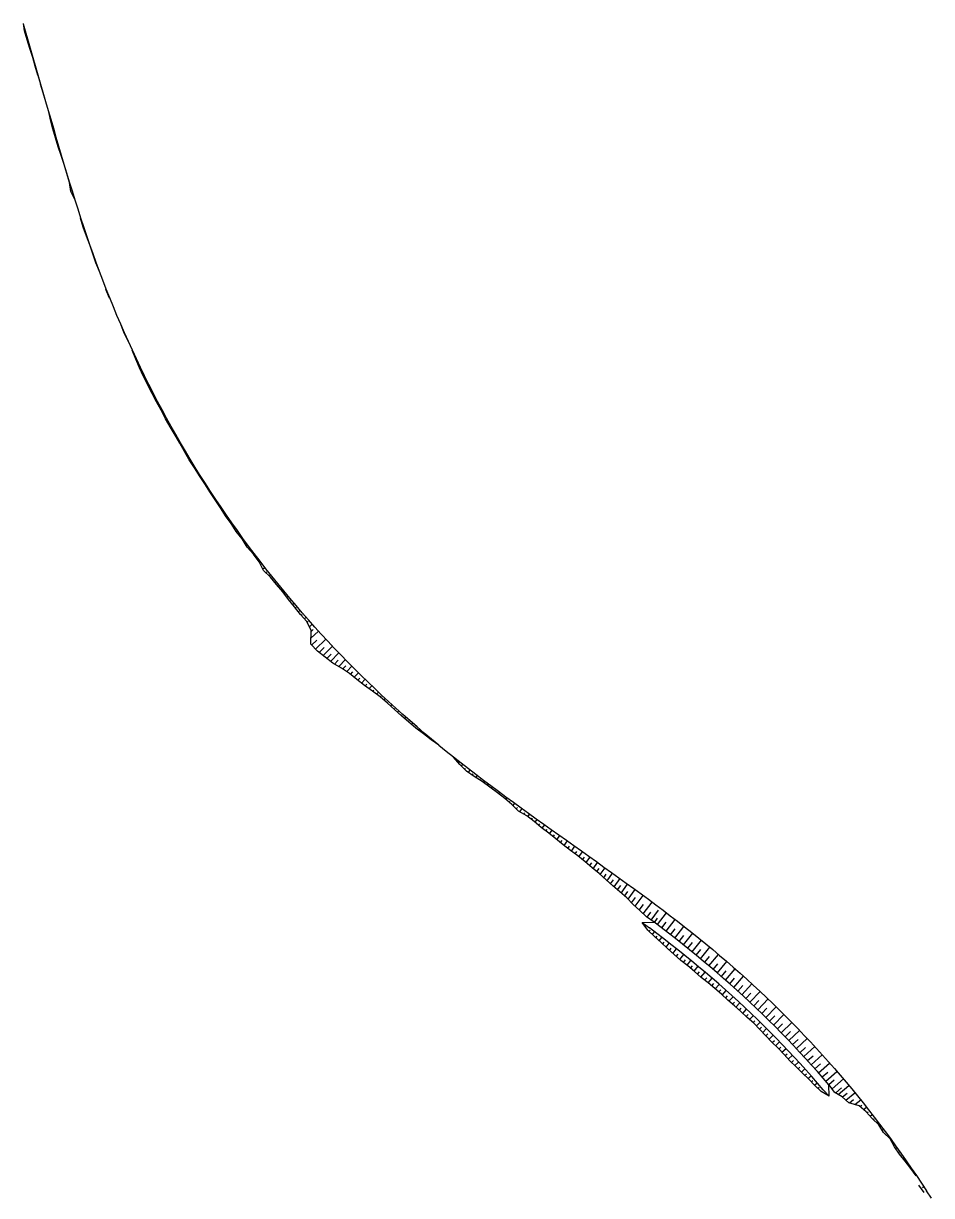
# Model space of a CAD drawing. Header units: metres. Extents: x 288738 to 324331, y 7399322 to 7465117.
# Drawn here: x 322103 to 322593, y 7421855 to 7422487 of the extents above; entities that cross this region are included whole.
import ezdxf

# ---------------------------------------------------------------- set-up
doc = ezdxf.new("R2010")
doc.units = ezdxf.units.M
doc.header["$LTSCALE"] = 10
for name, color, linetype in [('F-HZ-ATERRO-TALUDE', 110, 'Continuous'), ('F-HZ-PIANO-CORTE', 10, 'Continuous'), ('F-HZ-TALUDE', 2, 'Continuous')]:
    doc.layers.add(name, color=color, linetype=linetype)

msp = doc.modelspace()

# ---------------------------------------------------------------- linework, layer by layer
at = {"layer": 'F-HZ-ATERRO-TALUDE', "linetype": 'Continuous', "lineweight": -3}
for p, q in [((322103.565, 7422483.913), (322103.346, 7422483.85)), ((322104.258, 7422481.511), (322103.827, 7422481.387)), ((322104.951, 7422479.109), (322104.741, 7422479.049)), ((322105.644, 7422476.707), (322105.272, 7422476.6)), ((322106.337, 7422474.305), (322106.181, 7422474.26)), ((322107.031, 7422471.903), (322106.804, 7422471.838)), ((322107.724, 7422469.501), (322107.658, 7422469.482)), ((322108.417, 7422467.099), (322108.262, 7422467.055)), ((322109.11, 7422464.697), (322109.003, 7422464.666)), ((322109.803, 7422462.295), (322109.581, 7422462.231)), ((322110.496, 7422459.893), (322110.39, 7422459.863)), ((322155.314, 7422324.626), (322155.297, 7422324.619)), ((322156.315, 7422322.335), (322156.275, 7422322.318)), ((322157.317, 7422320.045), (322157.179, 7422319.984)), ((322158.338, 7422317.763), (322158.3, 7422317.746)), ((322588.987, 7421859.309), (322588.275, 7421858.834))]:
    msp.add_line(p, q, dxfattribs=at)
at = {"layer": 'F-HZ-PIANO-CORTE'}
for p, q in [((322112.609, 7422452.105), (322112.671, 7422452.123)), ((322113.298, 7422449.702), (322113.426, 7422449.739)), ((322114.024, 7422447.31), (322114.072, 7422447.323)), ((322114.751, 7422444.917), (322114.813, 7422444.935)), ((322117.949, 7422432.829), (322118.117, 7422432.878)), ((322118.566, 7422430.405), (322118.98, 7422430.526)), ((322119.304, 7422428.015), (322119.491, 7422428.07)), ((322120.046, 7422425.627), (322120.377, 7422425.725)), ((322120.721, 7422423.22), (322120.901, 7422423.273)), ((322121.394, 7422420.811), (322121.784, 7422420.927)), ((322122.158, 7422418.43), (322122.325, 7422418.479)), ((322122.928, 7422416.05), (322123.199, 7422416.131)), ((322123.723, 7422413.678), (322123.818, 7422413.707)), ((322124.521, 7422411.307), (322124.626, 7422411.339)), ((322125.272, 7422408.923), (322125.31, 7422408.934)), ((322126.02, 7422406.537), (322126.068, 7422406.552)), ((322126.709, 7422404.133), (322126.753, 7422404.147)), ((322127.392, 7422401.728), (322127.525, 7422401.769)), ((322127.859, 7422399.254), (322128.061, 7422399.317)), ((322128.296, 7422396.77), (322129, 7422396.991)), ((322129.293, 7422394.462), (322129.52, 7422394.534)), ((322130.386, 7422392.185), (322130.494, 7422392.22)), ((322134.043, 7422380.227), (322134.188, 7422380.276)), ((322134.719, 7422377.816), (322135.117, 7422377.95)), ((322135.551, 7422375.458), (322135.731, 7422375.519)), ((322136.436, 7422373.117), (322136.709, 7422373.21)), ((322137.31, 7422370.773), (322137.414, 7422370.809)), ((322138.18, 7422368.428), (322138.332, 7422368.481)), ((322138.999, 7422366.065), (322139.078, 7422366.093)), ((322139.795, 7422363.694), (322139.985, 7422363.762)), ((322140.633, 7422361.338), (322140.729, 7422361.373)), ((322141.494, 7422358.991), (322141.671, 7422359.055)), ((322142.406, 7422356.662), (322142.467, 7422356.684)), ((322143.35, 7422354.345), (322143.392, 7422354.36)), ((322147.631, 7422342.597), (322147.744, 7422342.641)), ((322148.641, 7422340.307), (322148.778, 7422340.361)), ((322161.534, 7422310.467), (322161.584, 7422310.49)), ((322162.473, 7422308.145), (322162.693, 7422308.248)), ((322163.42, 7422305.826), (322163.587, 7422305.905)), ((322164.437, 7422303.539), (322164.833, 7422303.73)), ((322165.453, 7422301.251), (322165.683, 7422301.363)), ((322166.443, 7422298.949), (322167.011, 7422299.229)), ((322167.433, 7422296.647), (322167.771, 7422296.815)), ((322168.576, 7422294.419), (322169.226, 7422294.746)), ((322169.721, 7422292.193), (322170.032, 7422292.351)), ((322170.903, 7422289.987), (322171.478, 7422290.282)), ((322172.088, 7422287.782), (322172.351, 7422287.919)), ((322173.211, 7422285.545), (322173.767, 7422285.837)), ((322174.325, 7422283.303), (322174.624, 7422283.461)), ((322175.515, 7422281.101), (322176.094, 7422281.411)), ((322176.72, 7422278.907), (322176.994, 7422279.056)), ((322177.895, 7422276.697), (322178.457, 7422277.005)), ((322179.062, 7422274.483), (322179.356, 7422274.645)), ((322180.297, 7422272.306), (322180.857, 7422272.619)), ((322181.557, 7422270.143), (322181.813, 7422270.287)), ((322182.84, 7422267.993), (322183.293, 7422268.253)), ((322184.134, 7422265.851), (322184.329, 7422265.964)), ((322185.39, 7422263.688), (322185.766, 7422263.907)), ((322186.625, 7422261.511), (322186.82, 7422261.626)), ((322187.871, 7422259.341), (322188.275, 7422259.582)), ((322189.126, 7422257.176), (322189.334, 7422257.302)), ((322190.349, 7422254.992), (322190.82, 7422255.278)), ((322191.543, 7422252.789), (322191.824, 7422252.962)), ((322192.856, 7422250.658), (322193.4, 7422250.995)), ((322194.299, 7422248.609), (322194.502, 7422248.736)), ((322195.661, 7422246.51), (322196.017, 7422246.734)), ((322196.915, 7422244.343), (322197.127, 7422244.478)), ((322198.226, 7422242.211), (322198.668, 7422242.496)), ((322199.634, 7422240.142), (322199.821, 7422240.264)), ((322201.017, 7422238.057), (322201.355, 7422238.279)), ((322202.348, 7422235.938), (322202.531, 7422236.059)), ((322203.692, 7422233.827), (322204.077, 7422234.085)), ((322205.071, 7422231.74), (322205.263, 7422231.869)), ((322206.454, 7422229.654), (322206.834, 7422229.914)), ((322207.848, 7422227.577), (322208.038, 7422227.708)), ((322209.236, 7422225.494), (322209.625, 7422225.765)), ((322210.587, 7422223.386), (322210.812, 7422223.544)), ((322211.954, 7422221.288), (322212.452, 7422221.641)), ((322213.443, 7422219.277), (322213.662, 7422219.433)), ((322214.926, 7422217.261), (322215.312, 7422217.54)), ((322216.282, 7422215.153), (322216.521, 7422215.327)), ((322217.639, 7422213.045), (322218.206, 7422213.463)), ((322219.028, 7422211.296), (322219.27, 7422211.476)), ((322220.584, 7422209.336), (322220.977, 7422209.63)), ((322221.913, 7422207.204), (322222.185, 7422207.409)), ((322223.198, 7422205.037), (322223.938, 7422205.601)), ((322224.783, 7422203.097), (322225.108, 7422203.347)), ((322226.449, 7422201.222), (322226.933, 7422201.597)), ((322228.001, 7422199.258), (322228.222, 7422199.432)), ((322229.51, 7422197.261), (322229.96, 7422197.618)), ((322230.788, 7422195.08), (322231.138, 7422195.36)), ((322231.958, 7422192.808), (322233.021, 7422193.664)), ((322233.541, 7422190.865), (322234.053, 7422191.282)), ((322235.373, 7422189.128), (322236.115, 7422189.736)), ((322237.044, 7422187.261), (322237.36, 7422187.522)), ((322238.593, 7422185.293), (322239.241, 7422185.834)), ((322240.214, 7422183.385), (322240.515, 7422183.639)), ((322241.903, 7422181.535), (322242.4, 7422181.959)), ((322243.474, 7422179.587), (322243.733, 7422179.808)), ((322244.907, 7422177.517), (322245.591, 7422178.109)), ((322246.414, 7422175.51), (322246.806, 7422175.852)), ((322248.031, 7422173.597), (322248.814, 7422174.287)), ((322249.616, 7422171.656), (322250.026, 7422172.02)), ((322251.142, 7422169.66), (322252.069, 7422170.491)), ((322252.709, 7422167.699), (322253.207, 7422168.151)), ((322254.372, 7422165.826), (322255.355, 7422166.723)), ((322255.924, 7422163.848), (322256.466, 7422164.348)), ((322257.099, 7422161.52), (322258.673, 7422162.982)), ((322257.916, 7422155.387), (322262.022, 7422159.269)), ((322258.052, 7422158.974), (322259.196, 7422160.047)), ((322258.296, 7422151.676), (322261.142, 7422154.395)), ((322260.371, 7422149.57), (322265.967, 7422154.972)), ((322262.381, 7422147.753), (322265.083, 7422150.386)), ((322264.54, 7422146.086), (322269.612, 7422151.075)), ((322266.543, 7422144.507), (322268.938, 7422146.884)), ((322268.522, 7422142.911), (322273.06, 7422147.454)), ((322270.626, 7422141.443), (322272.71, 7422143.548)), ((322272.908, 7422140.162), (322276.538, 7422143.862)), ((322275.127, 7422138.827), (322276.707, 7422140.451)), ((322277.236, 7422137.385), (322280.046, 7422140.299)), ((322279.303, 7422135.904), (322280.556, 7422137.215)), ((322281.272, 7422134.325), (322283.583, 7422136.765)), ((322283.244, 7422132.753), (322284.302, 7422133.88)), ((322285.232, 7422131.201), (322287.149, 7422133.261)), ((322287.233, 7422129.666), (322288.087, 7422130.591)), ((322289.307, 7422128.214), (322290.745, 7422129.787)), ((322291.373, 7422126.757), (322291.962, 7422127.407)), ((322293.39, 7422125.252), (322294.37, 7422126.342)), ((322295.399, 7422123.741), (322295.794, 7422124.184)), ((322297.283, 7422122.091), (322298.023, 7422122.928)), ((322299.166, 7422120.441), (322299.511, 7422120.835)), ((322301.027, 7422118.765), (322301.704, 7422119.545)), ((322302.886, 7422117.088), (322303.219, 7422117.475)), ((322304.748, 7422115.413), (322305.414, 7422116.193)), ((322306.61, 7422113.739), (322306.943, 7422114.132)), ((322308.509, 7422112.108), (322309.151, 7422112.871)), ((322310.413, 7422110.483), (322310.72, 7422110.851)), ((322312.306, 7422108.845), (322312.916, 7422109.581)), ((322314.197, 7422107.205), (322314.502, 7422107.575)), ((322316.186, 7422105.684), (322316.708, 7422106.322)), ((322318.204, 7422104.199), (322318.408, 7422104.451)), ((322320.192, 7422102.68), (322320.527, 7422103.095)), ((322322.168, 7422101.146), (322322.307, 7422101.319)), ((322324.181, 7422099.659), (322324.372, 7422099.899)), ((322326.211, 7422098.195), (322326.257, 7422098.253)), ((322335.815, 7422090.179), (322336.047, 7422090.481)), ((322337.463, 7422088.217), (322337.737, 7422088.576)), ((322339.196, 7422086.362), (322339.981, 7422087.395)), ((322341.011, 7422084.612), (322341.483, 7422085.237)), ((322342.935, 7422083.006), (322343.933, 7422084.333)), ((322344.982, 7422081.563), (322345.449, 7422082.187)), ((322347.063, 7422080.167), (322347.903, 7422081.293)), ((322349.189, 7422078.831), (322349.542, 7422079.307)), ((322351.277, 7422077.447), (322351.889, 7422078.274)), ((322353.311, 7422075.991), (322353.6, 7422076.382)), ((322355.333, 7422074.518), (322355.889, 7422075.275)), ((322357.335, 7422073.017), (322357.615, 7422073.4)), ((322359.329, 7422071.506), (322359.903, 7422072.294)), ((322361.307, 7422069.973), (322361.611, 7422070.392)), ((322363.264, 7422068.411), (322363.929, 7422069.328)), ((322365.178, 7422066.788), (322365.562, 7422067.32)), ((322367.052, 7422065.11), (322367.965, 7422066.377)), ((322368.842, 7422063.314), (322369.415, 7422064.111)), ((322370.752, 7422061.684), (322372.011, 7422063.44)), ((322372.939, 7422060.441), (322373.488, 7422061.209)), ((322375.076, 7422059.13), (322376.066, 7422060.514)), ((322377.092, 7422057.648), (322377.594, 7422058.351)), ((322379.07, 7422056.114), (322380.127, 7422057.597)), ((322380.951, 7422054.445), (322381.556, 7422055.293)), ((322382.862, 7422052.815), (322384.193, 7422054.688)), ((322384.85, 7422051.295), (322385.539, 7422052.266)), ((322386.831, 7422049.766), (322388.265, 7422051.786)), ((322388.793, 7422048.211), (322389.548, 7422049.274)), ((322390.754, 7422046.654), (322392.34, 7422048.888)), ((322392.712, 7422045.093), (322393.545, 7422046.266)), ((322394.67, 7422043.533), (322396.416, 7422045.992)), ((322396.63, 7422041.976), (322397.542, 7422043.261)), ((322398.605, 7422040.441), (322400.493, 7422043.098)), ((322400.622, 7422038.965), (322401.577, 7422040.308)), ((322402.615, 7422037.456), (322404.569, 7422040.203)), ((322404.543, 7422035.857), (322405.575, 7422037.306)), ((322406.466, 7422034.252), (322408.645, 7422037.306)), ((322408.378, 7422032.631), (322409.53, 7422034.244)), ((322410.301, 7422031.028), (322412.718, 7422034.407)), ((322412.254, 7422029.468), (322413.504, 7422031.211)), ((322414.174, 7422027.862), (322416.788, 7422031.501)), ((322416.016, 7422026.15), (322417.418, 7422028.097)), ((322417.876, 7422024.464), (322420.851, 7422028.588)), ((322419.775, 7422022.836), (322421.328, 7422024.982)), ((322421.665, 7422021.196), (322424.909, 7422025.666)), ((322423.536, 7422019.531), (322425.235, 7422021.866)), ((322425.415, 7422017.879), (322428.959, 7422022.734)), ((322427.309, 7422016.249), (322429.144, 7422018.756)), ((322429.157, 7422014.561), (322432.999, 7422019.789)), ((322431.091, 7422012.612), (322433.144, 7422015.395)), ((322433.065, 7422010.721), (322437.392, 7422016.561)), ((322435.259, 7422008.71), (322437.523, 7422011.75)), ((322437.417, 7422006.652), (322442.177, 7422013.012)), ((322439.42, 7422004.797), (322441.404, 7422007.487)), ((322441.668, 7422003.277), (322445.652, 7422008.653)), ((322443.428, 7422002.069), (322445.123, 7422004.345)), ((322445.028, 7422000.851), (322449.879, 7422007.212)), ((322440.589, 7421997.279), (322441.052, 7421997.888)), ((322447.395, 7421999.047), (322449.83, 7422002.221)), ((322449.752, 7421997.233), (322454.642, 7422003.564)), ((322452.103, 7421995.413), (322454.559, 7421998.57)), ((322454.448, 7421993.586), (322459.381, 7421999.884)), ((322442.378, 7421995.509), (322443.505, 7421996.983)), ((322444.195, 7421993.778), (322444.843, 7421994.622)), ((322446.052, 7421992.102), (322447.472, 7421993.94)), ((322447.887, 7421990.4), (322448.668, 7421991.405)), ((322456.782, 7421991.747), (322459.26, 7421994.887)), ((322459.111, 7421989.903), (322464.089, 7421996.165)), ((322463.738, 7421986.183), (322468.765, 7421992.405)), ((322449.698, 7421988.669), (322451.421, 7421990.874)), ((322451.526, 7421986.963), (322452.457, 7421988.147)), ((322453.369, 7421985.279), (322455.35, 7421987.781)), ((322461.429, 7421988.047), (322463.93, 7421991.169)), ((322466.041, 7421984.312), (322468.568, 7421987.413)), ((322468.33, 7421982.425), (322473.409, 7421988.606)), ((322455.247, 7421983.64), (322456.277, 7421984.932)), ((322457.147, 7421982.03), (322459.258, 7421984.661)), ((322459.096, 7421980.483), (322460.149, 7421981.786)), ((322461.067, 7421978.963), (322463.142, 7421981.513)), ((322462.983, 7421977.375), (322464.028, 7421978.65)), ((322470.612, 7421980.532), (322473.165, 7421983.612)), ((322472.883, 7421978.628), (322478.017, 7421984.763)), ((322475.142, 7421976.711), (322477.723, 7421979.766)), ((322477.394, 7421974.787), (322482.585, 7421980.874)), ((322464.882, 7421975.767), (322467.002, 7421978.335)), ((322466.728, 7421974.097), (322467.824, 7421975.414)), ((322468.565, 7421972.417), (322470.836, 7421975.125)), ((322479.631, 7421972.846), (322482.241, 7421975.877)), ((322481.859, 7421970.898), (322487.11, 7421976.933)), ((322486.28, 7421966.966), (322491.594, 7421972.947)), ((322470.534, 7421970.895), (322471.636, 7421972.2)), ((322472.506, 7421969.377), (322474.64, 7421971.881)), ((322474.382, 7421967.745), (322475.455, 7421968.994)), ((322476.258, 7421966.113), (322478.415, 7421968.602)), ((322484.077, 7421968.94), (322486.718, 7421971.944)), ((322488.476, 7421964.986), (322491.149, 7421967.962)), ((322490.659, 7421962.993), (322496.037, 7421968.915)), ((322478.135, 7421964.484), (322479.212, 7421965.716)), ((322480, 7421962.841), (322482.16, 7421965.29)), ((322481.823, 7421961.151), (322482.922, 7421962.385)), ((322483.67, 7421959.489), (322485.876, 7421961.944)), ((322492.83, 7421960.989), (322495.536, 7421963.934)), ((322494.994, 7421958.977), (322500.439, 7421964.838)), ((322497.142, 7421956.948), (322499.881, 7421959.863)), ((322499.283, 7421954.911), (322504.794, 7421960.71)), ((322485.565, 7421957.88), (322486.643, 7421959.069)), ((322487.446, 7421956.255), (322489.562, 7421958.565)), ((322489.311, 7421954.612), (322490.352, 7421955.738)), ((322491.151, 7421952.942), (322493.217, 7421955.154)), ((322501.413, 7421952.864), (322504.185, 7421955.748)), ((322503.53, 7421950.802), (322509.106, 7421956.539)), ((322492.973, 7421951.251), (322494.004, 7421952.344)), ((322494.839, 7421949.606), (322496.842, 7421951.71)), ((322496.728, 7421947.983), (322497.686, 7421948.98)), ((322498.467, 7421946.206), (322500.435, 7421948.233)), ((322505.64, 7421948.733), (322508.444, 7421951.586)), ((322507.735, 7421946.65), (322513.376, 7421952.323)), ((322509.821, 7421944.557), (322512.657, 7421947.377)), ((322511.899, 7421942.456), (322517.603, 7421948.065)), ((322500.165, 7421944.385), (322501.194, 7421945.436)), ((322501.888, 7421942.592), (322503.998, 7421944.725)), ((322503.614, 7421940.803), (322504.692, 7421941.883)), ((322505.342, 7421939.017), (322507.529, 7421941.186)), ((322513.959, 7421940.338), (322516.827, 7421943.127)), ((322516.013, 7421938.214), (322521.78, 7421943.758)), ((322507.072, 7421937.233), (322508.179, 7421938.32)), ((322508.815, 7421935.462), (322511.029, 7421937.614)), ((322510.56, 7421933.692), (322511.664, 7421934.755)), ((322518.055, 7421936.078), (322520.954, 7421938.834)), ((322520.084, 7421933.93), (322525.913, 7421939.409)), ((322522.105, 7421931.775), (322525.035, 7421934.498)), ((322524.111, 7421929.605), (322530.002, 7421935.018)), ((322512.308, 7421931.925), (322514.496, 7421934.012)), ((322514.025, 7421930.128), (322515.122, 7421931.164)), ((322515.68, 7421928.272), (322517.932, 7421930.379)), ((322526.107, 7421927.426), (322529.067, 7421930.116)), ((322528.094, 7421925.24), (322534.046, 7421930.585)), ((322517.404, 7421926.482), (322518.521, 7421927.517)), ((322519.215, 7421924.771), (322521.334, 7421926.716)), ((322521.009, 7421923.042), (322522.016, 7421923.957)), ((322522.79, 7421921.298), (322524.704, 7421923.022)), ((322530.064, 7421923.037), (322533.055, 7421925.694)), ((322532.027, 7421920.829), (322538.039, 7421926.107)), ((322524.568, 7421919.551), (322525.472, 7421920.357)), ((322526.346, 7421917.801), (322528.041, 7421919.298)), ((322528.095, 7421916.025), (322528.895, 7421916.724)), ((322529.838, 7421914.24), (322531.345, 7421915.545)), ((322533.977, 7421918.609), (322536.998, 7421921.231)), ((322535.914, 7421916.377), (322541.985, 7421921.588)), ((322537.524, 7421914.514), (322540.571, 7421917.105)), ((322539.487, 7421912.305), (322545.498, 7421917.584)), ((322531.658, 7421912.52), (322532.319, 7421913.087)), ((322541.437, 7421910.085), (322544.457, 7421912.708)), ((322542.66, 7421909.176), (322548.458, 7421913.965)), ((322544.911, 7421907.833), (322547.485, 7421909.939)), ((322546.8, 7421906.186), (322551.644, 7421910.112)), ((322548.797, 7421904.622), (322551.012, 7421906.4)), ((322551.633, 7421903.716), (322554.796, 7421906.231)), ((322554.317, 7421902.672), (322555.34, 7421903.477)), ((322556.236, 7421901.012), (322557.915, 7421902.323)), ((322558.114, 7421899.317), (322558.789, 7421899.838)), ((322559.861, 7421897.515), (322560.998, 7421898.387)), ((322561.619, 7421895.719), (322562.074, 7421896.064)), ((322563.4, 7421893.937), (322564.048, 7421894.425)), ((322565.029, 7421892.037), (322565.295, 7421892.236)), ((322566.382, 7421889.931), (322567.062, 7421890.436)), ((322567.925, 7421887.967), (322568.241, 7421888.199)), ((322569.737, 7421886.198), (322570.042, 7421886.421)), ((322571.282, 7421884.232), (322571.401, 7421884.318)), ((322572.521, 7421882.045), (322572.989, 7421882.381)), ((322573.821, 7421879.904), (322574.135, 7421880.128)), ((322575.176, 7421877.803), (322575.903, 7421878.318)), ((322576.665, 7421875.798), (322577.007, 7421876.038)), ((322578.255, 7421873.863), (322578.788, 7421874.234)), ((322579.824, 7421871.91), (322580.021, 7421872.047)), ((322581.378, 7421869.947), (322581.643, 7421870.13)), ((322582.889, 7421867.953), (322582.974, 7421868.011)), ((322584.376, 7421865.942), (322584.472, 7421866.007))]:
    msp.add_line(p, q, dxfattribs=at)
at = {"layer": 'F-HZ-TALUDE'}
msp.add_line((322110.454, 7422459.253), (322111.929, 7422454.474), dxfattribs=at)
at = {"layer": 'F-HZ-TALUDE', "linetype": 'Continuous', "lineweight": -3}
for p, q in [((322149.213, 7422339.01), (322147.147, 7422343.694)), ((322589.031, 7421856.336), (322586.149, 7421860.308))]:
    msp.add_line(p, q, dxfattribs=at)
for points in [[(322110.454, 7422459.253), (322109.048, 7422464.051), (322107.782, 7422468.89), (322106.207, 7422473.639), (322104.701, 7422478.409), (322103.294, 7422483.205), (322102.67, 7422487.196)], [(322130.621, 7422391.815), (322129.108, 7422396.643), (322127.615, 7422401.473), (322126.142, 7422406.303), (322124.687, 7422411.134), (322123.249, 7422415.964), (322121.823, 7422420.793), (322120.408, 7422425.62), (322119.004, 7422430.444), (322117.607, 7422435.266), (322116.214, 7422440.083), (322114.824, 7422444.896), (322102.732, 7422486.799)], [(322114.763, 7422444.879), (322113.308, 7422449.668), (322111.929, 7422454.474)], [(322130.571, 7422391.798), (322128.359, 7422396.408), (322127.477, 7422401.43), (322126.098, 7422406.289), (322124.589, 7422411.104), (322122.982, 7422415.884), (322121.432, 7422420.677), (322120.078, 7422425.522), (322118.587, 7422430.322), (322117.348, 7422435.19)], [(322149.3, 7422339.045), (322147.414, 7422343.799), (322145.57, 7422348.564), (322143.767, 7422353.34), (322142.005, 7422358.126), (322140.281, 7422362.921), (322138.592, 7422367.723), (322136.938, 7422372.532), (322135.316, 7422377.346), (322133.724, 7422382.166), (322132.16, 7422386.989), (322130.621, 7422391.815)], [(322143.761, 7422353.338), (322141.834, 7422358.064), (322140.079, 7422362.849), (322138.459, 7422367.676), (322136.689, 7422372.447), (322134.891, 7422377.203), (322133.518, 7422382.098)], [(322327.027, 7422097.715), (322323.079, 7422100.961), (322319.152, 7422104.244), (322315.249, 7422107.562), (322311.37, 7422110.918), (322307.516, 7422114.31), (322303.687, 7422117.738), (322299.884, 7422121.203), (322296.108, 7422124.703), (322292.358, 7422128.239), (322288.64, 7422131.806), (322284.953, 7422135.404), (322281.298, 7422139.033), (322277.676, 7422142.693), (322274.085, 7422146.383), (322270.527, 7422150.102), (322267.002, 7422153.852), (322263.51, 7422157.63), (322260.051, 7422161.438), (322256.626, 7422165.275), (322253.234, 7422169.14), (322249.876, 7422173.034), (322246.552, 7422176.956), (322243.263, 7422180.905), (322240.008, 7422184.882), (322236.787, 7422188.885), (322233.602, 7422192.916), (322230.452, 7422196.973), (322227.337, 7422201.057), (322224.258, 7422205.167), (322221.214, 7422209.302), (322218.206, 7422213.463), (322215.235, 7422217.648), (322212.299, 7422221.859), (322209.4, 7422226.094), (322206.538, 7422230.353), (322203.713, 7422234.637), (322200.925, 7422238.944), (322198.174, 7422243.274), (322195.46, 7422247.627), (322192.784, 7422252.003), (322190.146, 7422256.401), (322187.545, 7422260.822), (322184.983, 7422265.264), (322182.459, 7422269.728), (322179.973, 7422274.213), (322177.526, 7422278.719), (322175.118, 7422283.245), (322172.749, 7422287.792), (322170.418, 7422292.359), (322168.127, 7422296.945), (322165.876, 7422301.551), (322163.663, 7422306.175), (322161.491, 7422310.819), (322159.358, 7422315.481), (322157.265, 7422320.16), (322155.213, 7422324.858), (322153.2, 7422329.573), (322151.229, 7422334.303), (322149.3, 7422339.045)], [(322159.345, 7422315.475), (322157.124, 7422320.098), (322155.202, 7422324.853)], [(322326.973, 7422097.646), (322322.821, 7422100.639), (322318.776, 7422103.779), (322314.64, 7422106.821), (322310.76, 7422110.186), (322306.85, 7422113.523), (322303.022, 7422116.965), (322299.195, 7422120.415), (322295.316, 7422123.814), (322291.159, 7422126.917), (322286.887, 7422129.908), (322282.792, 7422133.107), (322278.736, 7422136.359), (322274.394, 7422139.329), (322269.696, 7422141.964), (322265.62, 7422145.252), (322261.456, 7422148.468), (322257.796, 7422152.184), (322258.075, 7422159.589), (322255.654, 7422164.382), (322252.232, 7422168.236), (322249.093, 7422172.34), (322245.769, 7422176.274), (322242.822, 7422180.528), (322239.351, 7422184.331), (322236.167, 7422188.375), (322232.401, 7422191.946), (322229.999, 7422196.614), (322226.899, 7422200.716), (322223.476, 7422204.569), (322220.836, 7422209.019), (322217.639, 7422213.045), (322214.853, 7422217.373), (322211.795, 7422221.502), (322209.02, 7422225.83), (322206.159, 7422230.095), (322203.327, 7422234.379), (322200.596, 7422238.728), (322197.706, 7422242.974), (322195.134, 7422247.422), (322192.174, 7422251.627), (322189.723, 7422256.146), (322187.149, 7422260.587), (322184.617, 7422265.052), (322181.962, 7422269.446), (322179.379, 7422273.883), (322176.985, 7422278.425), (322174.513, 7422282.924), (322172.228, 7422287.521), (322169.798, 7422292.043), (322167.45, 7422296.608), (322165.419, 7422301.329), (322163.334, 7422306.019), (322161.408, 7422310.78)], [(322327.027, 7422097.715), (322330.995, 7422094.502), (322334.981, 7422091.321), (322338.983, 7422088.17), (322343, 7422085.05), (322347.03, 7422081.956), (322351.071, 7422078.889), (322355.123, 7422075.845), (322359.183, 7422072.825), (322363.25, 7422069.825), (322367.323, 7422066.844), (322371.401, 7422063.881), (322375.482, 7422060.934), (322379.564, 7422058), (322383.646, 7422055.078), (322387.728, 7422052.167), (322391.808, 7422049.266), (322395.884, 7422046.37), (322399.956, 7422043.479), (322404.022, 7422040.592), (322408.081, 7422037.707), (322412.135, 7422034.823), (322416.178, 7422031.938), (322420.212, 7422029.048), (322424.234, 7422026.154), (322428.244, 7422023.255), (322432.239, 7422020.346), (322436.22, 7422017.427), (322440.184, 7422014.497), (322444.132, 7422011.555), (322448.06, 7422008.597), (322451.967, 7422005.623), (322455.854, 7422002.632), (322459.718, 7421999.622), (322463.558, 7421996.591), (322467.372, 7421993.537), (322471.159, 7421990.461), (322474.919, 7421987.361), (322478.649, 7421984.234), (322482.348, 7421981.08), (322486.015, 7421977.899), (322489.65, 7421974.691), (322493.254, 7421971.457), (322496.825, 7421968.196), (322500.366, 7421964.908), (322503.879, 7421961.589), (322507.363, 7421958.241), (322510.82, 7421954.864), (322514.247, 7421951.458), (322517.645, 7421948.023), (322521.014, 7421944.559), (322524.354, 7421941.067), (322527.664, 7421937.547), (322530.944, 7421933.999), (322534.194, 7421930.423), (322537.413, 7421926.819), (322540.602, 7421923.189), (322543.76, 7421919.531), (322546.888, 7421915.847), (322549.984, 7421912.136), (322553.049, 7421908.399), (322556.084, 7421904.634), (322559.091, 7421900.838), (322562.069, 7421897.011), (322565.019, 7421893.154), (322567.94, 7421889.268), (322570.832, 7421885.352), (322573.695, 7421881.408), (322576.533, 7421877.438), (322579.345, 7421873.442), (322582.135, 7421869.422), (322584.901, 7421865.379), (322587.647, 7421861.315), (322590.375, 7421857.23)], [(322439.175, 7422004.962), (322435.623, 7422008.377), (322431.99, 7422011.706), (322428.488, 7422015.234), (322424.745, 7422018.455), (322421.042, 7422021.75), (322417.277, 7422024.978), (322413.621, 7422028.375), (322409.741, 7422031.476), (322405.938, 7422034.7), (322402.097, 7422037.886), (322398.074, 7422040.83), (322394.158, 7422043.939), (322390.243, 7422047.061), (322386.314, 7422050.176), (322382.327, 7422053.224), (322378.549, 7422056.577), (322374.496, 7422059.556), (322370.093, 7422062.059), (322366.484, 7422065.68), (322362.62, 7422068.956), (322358.62, 7422072.054), (322354.568, 7422075.091), (322350.444, 7422078.042), (322346.131, 7422080.753), (322341.971, 7422083.686), (322338.279, 7422087.246), (322334.921, 7422091.243)], [(322533.489, 7421910.807), (322530.03, 7421914.042), (322526.74, 7421917.414), (322523.381, 7421920.719), (322520.018, 7421924.012), (322516.596, 7421927.244), (322513.471, 7421930.75), (322510.168, 7421934.088), (322506.874, 7421937.434), (322503.609, 7421940.808), (322500.348, 7421944.188), (322497.141, 7421947.628), (322493.573, 7421950.693), (322490.132, 7421953.888), (322486.608, 7421956.993), (322483.025, 7421960.037), (322479.57, 7421963.24), (322476.003, 7421966.334), (322472.432, 7421969.442), (322468.662, 7421972.329), (322465.149, 7421975.541), (322461.51, 7421978.621), (322457.726, 7421981.54), (322454.071, 7421984.638), (322450.517, 7421987.886), (322447.017, 7421991.231), (322443.421, 7421994.477), (322439.95, 7421997.912)], [(322534.615, 7421911.763), (322531.527, 7421915.337), (322528.41, 7421918.886), (322525.263, 7421922.408), (322522.086, 7421925.903), (322518.88, 7421929.37), (322515.645, 7421932.811), (322512.381, 7421936.224), (322509.088, 7421939.61), (322505.766, 7421942.968), (322502.417, 7421946.297), (322499.039, 7421949.598), (322495.633, 7421952.871), (322492.2, 7421956.115), (322488.739, 7421959.33), (322485.248, 7421962.518), (322481.721, 7421965.684), (322478.161, 7421968.827), (322474.566, 7421971.946), (322470.936, 7421975.04), (322467.274, 7421978.111), (322463.579, 7421981.159), (322459.853, 7421984.185), (322456.098, 7421987.191), (322452.314, 7421990.178), (322448.503, 7421993.147), (322444.666, 7421996.1), (322440.805, 7421999.038)], [(322537.663, 7421914.352), (322534.552, 7421917.955), (322531.411, 7421921.53), (322528.24, 7421925.079), (322525.039, 7421928.601), (322521.808, 7421932.096), (322518.548, 7421935.563), (322515.259, 7421939.003), (322511.94, 7421942.414), (322508.593, 7421945.798), (322505.218, 7421949.153), (322501.814, 7421952.479), (322498.382, 7421955.777), (322494.922, 7421959.046), (322491.434, 7421962.285), (322487.916, 7421965.497), (322484.364, 7421968.686), (322480.779, 7421971.851), (322477.16, 7421974.991), (322473.507, 7421978.105), (322469.822, 7421981.194), (322466.106, 7421984.26), (322462.359, 7421987.302), (322458.584, 7421990.324), (322454.782, 7421993.326), (322450.953, 7421996.309), (322447.1, 7421999.274), (322443.223, 7422002.225)], [(322584.829, 7421865.33), (322581.914, 7421869.27), (322578.872, 7421873.112), (322575.763, 7421876.894), (322573.117, 7421880.994), (322570.701, 7421885.257), (322567.173, 7421888.702), (322564.541, 7421892.796), (322561.08, 7421896.257), (322557.691, 7421899.753), (322553.973, 7421902.969), (322548.476, 7421904.725), (322544.822, 7421907.911), (322540.442, 7421910.472)], [(322593.085, 7421853.127), (322590.375, 7421857.23)]]:
    msp.add_lwpolyline(points, dxfattribs=at)
at = {"layer": 'F-HZ-TALUDE'}
for points in [[(322117.348, 7422435.19), (322116.348, 7422439.523), (322114.763, 7422444.879)], [(322436.869, 7422002.048), (322443.223, 7422002.225), (322439.175, 7422004.962)], [(322439.95, 7421997.912), (322436.869, 7422002.048), (322440.805, 7421999.038)], [(322534.615, 7421911.763), (322537.85, 7421908.289), (322533.489, 7421910.807)], [(322537.85, 7421908.289), (322537.663, 7421914.352), (322540.442, 7421910.472)]]:
    msp.add_lwpolyline(points, dxfattribs=at)

doc.saveas('drawing.dxf')
